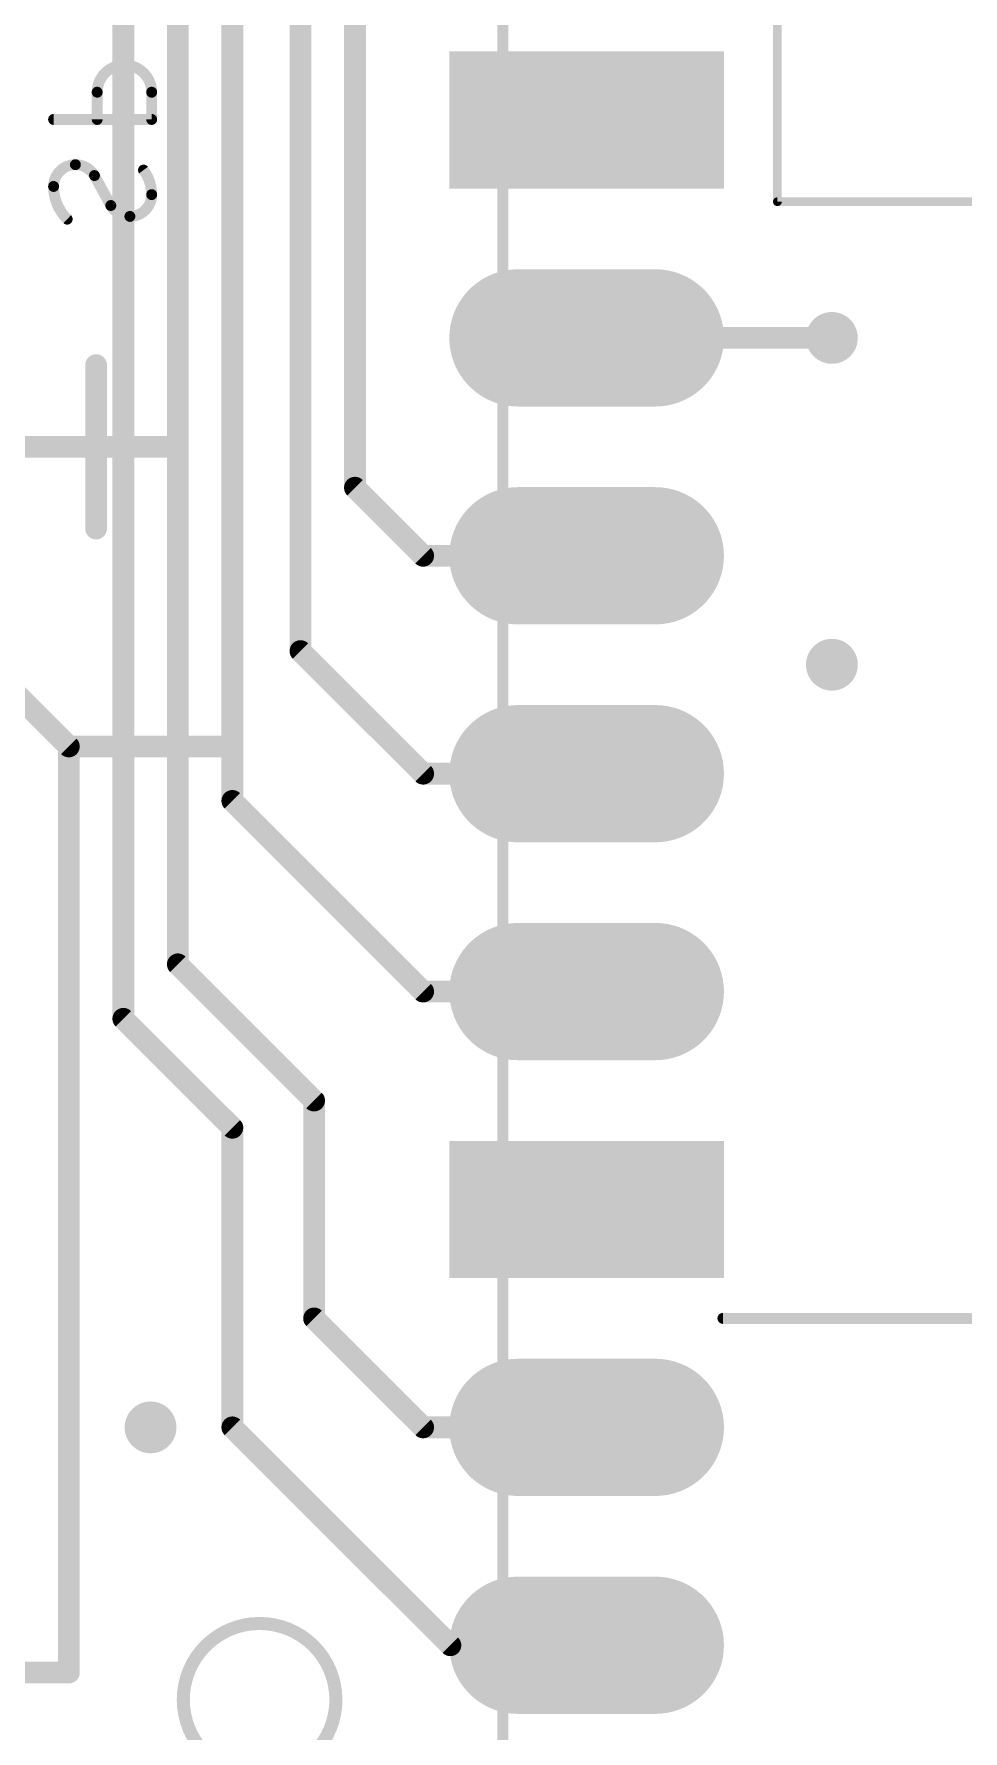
# Model space of a CAD drawing. Extents: x -1.81 to 1.71, y -2.71 to 1.61.
# Drawn here: x -0.629 to -0.202, y -0.864 to -0.086 of the extents above; entities that cross this region are included whole.
import ezdxf

# ---------------------------------------------------------------- set-up
doc = ezdxf.new("R2010")
doc.units = 0
for name, color, linetype in [('16', 175, 'CONTINUOUS'), ('18', 82, 'CONTINUOUS'), ('20', 30, 'CONTINUOUS'), ('22', 253, 'CONTINUOUS'), ('26', 253, 'CONTINUOUS')]:
    doc.layers.add(name, color=color, linetype=linetype)

# ---------------------------------------------------------------- blocks, each defined once
blk = doc.blocks.new('RECT')
blk.add_solid([(-0.5, -0.5), (0.5, -0.5), (-0.5, 0.5), (0.5, 0.5)])
blk = doc.blocks.new('RECT256000X512000R100')
at = {"const_width": 0.031496}
blk.add_lwpolyline([(0.015748, -0.031496), (0.015748, 0.031496, 0.414214), (0, 0.047244), (0, 0.047244, 0.414214), (-0.015748, 0.031496), (-0.015748, -0.031496, 0.414214), (0, -0.047244), (0, -0.047244, 0.414214)], format="xyb", close=True, dxfattribs=at)
blk.add_solid([(-0.001, -0.032496), (0.001, -0.032496), (-0.001, 0.032496), (0.001, 0.032496)])
blk = doc.blocks.new('ROUNDV')
at = {"const_width": 0.5}
blk.add_lwpolyline([(0, -0.25, 1), (0, 0.25, 1), (0, -0.25)], format="xyb", dxfattribs=at)

msp = doc.modelspace()

# ---------------------------------------------------------------- linework, layer by layer
at = {"layer": '16', "const_width": 0.01}
for points in [[(-0.48125, -0.00625), (-0.48125, -0.29375)], [(-0.50625, -0.01875), (-0.50625, -0.36875)], [(-0.5375, -0.025), (-0.5375, -0.4375)], [(-0.5625, -0.0375), (-0.5625, -0.5125)], [(-0.5875, -0.05), (-0.5875, -0.5375)], [(-0.375, -0.225), (-0.2625, -0.225)], [(-0.48125, -0.29375), (-0.45, -0.325)], [(-0.45, -0.325), (-0.375, -0.325)], [(-0.50625, -0.36875), (-0.45, -0.425)], [(-0.45, -0.425), (-0.375, -0.425)], [(-0.5375, -0.4375), (-0.45, -0.525)], [(-0.5625, -0.5125), (-0.5, -0.575)], [(-0.45, -0.525), (-0.375, -0.525)], [(-0.5375, -0.5875), (-0.5875, -0.5375)], [(-0.5, -0.675), (-0.5, -0.575)], [(-0.5375, -0.725), (-0.5375, -0.5875)], [(-0.5, -0.675), (-0.45, -0.725)], [(-0.4375, -0.825), (-0.5375, -0.725)], [(-0.45, -0.725), (-0.375, -0.725)], [(-0.375, -0.825), (-0.4375, -0.825)]]:
    msp.add_lwpolyline(points, dxfattribs=at)
at = {"layer": '16', "const_width": 0.005}
for points in [[(-0.375, -0.2225, 1), (-0.375, -0.2275)], [(-0.2625, -0.2275, 1), (-0.2625, -0.2225)], [(-0.479482, -0.291982, 1), (-0.483018, -0.295518)], [(-0.48375, -0.29375, 1), (-0.47875, -0.29375)], [(-0.45, -0.3225, 1), (-0.45, -0.3275)], [(-0.451768, -0.326768, 1), (-0.448232, -0.323232)], [(-0.375, -0.3275, 1), (-0.375, -0.3225)], [(-0.504482, -0.366982, 1), (-0.508018, -0.370518)], [(-0.50875, -0.36875, 1), (-0.50375, -0.36875)], [(-0.45, -0.4225, 1), (-0.45, -0.4275)], [(-0.375, -0.4275, 1), (-0.375, -0.4225)], [(-0.451768, -0.426768, 1), (-0.448232, -0.423232)], [(-0.535732, -0.435732, 1), (-0.539268, -0.439268)], [(-0.54, -0.4375, 1), (-0.535, -0.4375)], [(-0.560732, -0.510732, 1), (-0.564268, -0.514268)], [(-0.565, -0.5125, 1), (-0.56, -0.5125)], [(-0.45, -0.5225, 1), (-0.45, -0.5275)], [(-0.451768, -0.526768, 1), (-0.448232, -0.523232)], [(-0.375, -0.5275, 1), (-0.375, -0.5225)], [(-0.585732, -0.535732, 1), (-0.589268, -0.539268)], [(-0.59, -0.5375, 1), (-0.585, -0.5375)], [(-0.4975, -0.575, 1), (-0.5025, -0.575)], [(-0.501768, -0.576768, 1), (-0.498232, -0.573232)], [(-0.535, -0.5875, 1), (-0.54, -0.5875)], [(-0.539268, -0.589268, 1), (-0.535732, -0.585732)], [(-0.498232, -0.673232, 1), (-0.501768, -0.676768)], [(-0.5025, -0.675, 1), (-0.4975, -0.675)], [(-0.535732, -0.723232, 1), (-0.539268, -0.726768)], [(-0.54, -0.725, 1), (-0.535, -0.725)], [(-0.45, -0.7225, 1), (-0.45, -0.7275)], [(-0.451768, -0.726768, 1), (-0.448232, -0.723232)], [(-0.375, -0.7275, 1), (-0.375, -0.7225)], [(-0.4375, -0.8225, 1), (-0.4375, -0.8275)], [(-0.439268, -0.826768, 1), (-0.435732, -0.823232)], [(-0.375, -0.8275, 1), (-0.375, -0.8225)]]:
    msp.add_lwpolyline(points, format="xyb", dxfattribs=at)
at = {"layer": '20', "const_width": 0.004}
for points in [[(-0.2875, -0.025), (-0.2875, -0.1625)], [(-0.2875, -0.1625), (0.0625, -0.1625)]]:
    msp.add_lwpolyline(points, dxfattribs=at)
at = {"layer": '20'}
for points, const_width in [([(-0.2875, -0.1615, 1), (-0.2875, -0.1635)], 0.002), ([(-0.2885, -0.1625, 1), (-0.2865, -0.1625)], 0.002), ([(-0.525, -0.885, 1), (-0.525, -0.815, 1), (-0.525, -0.885)], 0.006)]:
    msp.add_lwpolyline(points, format="xyb", dxfattribs=dict(at, const_width=const_width))
at = {"layer": '22'}
for points, const_width in [([(-0.413386, 1.128937), (-0.413386, -0.878937)], 0.005), ([(-0.5375, 0.1875), (-0.5375, -0.4125)], 0.01), ([(-0.6, -0.3125), (-0.6, -0.2375)], 0.01), ([(-0.6125, -0.4125), (-0.7625, -0.2625)], 0.01), ([(-0.6375, -0.275), (-0.5625, -0.275)], 0.01), ([(-0.6125, -0.8375), (-0.6125, -0.4125)], 0.01), ([(-0.5375, -0.4125), (-0.6125, -0.4125)], 0.01), ([(-0.3125, -0.675), (-0.1375, -0.675)], 0.005), ([(-0.6125, -0.8375), (-0.875, -0.8375)], 0.01)]:
    msp.add_lwpolyline(points, dxfattribs=dict(at, const_width=const_width))
for points, const_width in [([(-0.5975, -0.2375, 1), (-0.6025, -0.2375)], 0.005), ([(-0.5625, -0.2775, 1), (-0.5625, -0.2725)], 0.005), ([(-0.6025, -0.3125, 1), (-0.5975, -0.3125)], 0.005), ([(-0.61, -0.4125, 1), (-0.615, -0.4125)], 0.005), ([(-0.6125, -0.41, 1), (-0.6125, -0.415)], 0.005), ([(-0.614268, -0.414268, 1), (-0.610732, -0.410732)], 0.005), ([(-0.54, -0.4125, 1), (-0.535, -0.4125)], 0.005), ([(-0.5375, -0.415, 1), (-0.5375, -0.41)], 0.005), ([(-0.3125, -0.67375, 1), (-0.3125, -0.67625)], 0.0025), ([(-0.6125, -0.84, 1), (-0.6125, -0.835)], 0.005), ([(-0.615, -0.8375, 1), (-0.61, -0.8375)], 0.005)]:
    msp.add_lwpolyline(points, format="xyb", dxfattribs=dict(at, const_width=const_width))
at = {"layer": '26'}
for points, const_width in [([(-0.5745, -0.11225, 1), (-0.5995, -0.11225)], 0.005), ([(-0.59825, -0.11225, 1), (-0.60075, -0.11225)], 0.0025), ([(-0.60075, -0.11225, 1), (-0.59825, -0.11225)], 0.0025), ([(-0.57325, -0.11225, 1), (-0.57575, -0.11225)], 0.0025), ([(-0.57575, -0.11225, 1), (-0.57325, -0.11225)], 0.0025), ([(-0.6195, -0.1235, 1), (-0.6195, -0.126)], 0.0025), ([(-0.60075, -0.12475, 1), (-0.59825, -0.12475)], 0.0025), ([(-0.57575, -0.12475, 1), (-0.57325, -0.12475)], 0.0025), ([(-0.5745, -0.126, 1), (-0.5745, -0.1235)], 0.0025), ([(-0.6095, -0.1455, 0.414214), (-0.6195, -0.1555)], 0.005), ([(-0.60075, -0.1505, 0.265564), (-0.6095, -0.1455)], 0.005), ([(-0.6095, -0.14425, 1), (-0.6095, -0.14675)], 0.0025), ([(-0.6095, -0.14675, 1), (-0.6095, -0.14425)], 0.0025), ([(-0.5745, -0.15925, 0.162278), (-0.57825, -0.148)], 0.005), ([(-0.57725, -0.14725, 1), (-0.57925, -0.14875)], 0.0025), ([(-0.6195, -0.1555, 0.2), (-0.61325, -0.1705)], 0.005), ([(-0.61825, -0.1555, 1), (-0.62075, -0.1555)], 0.0025), ([(-0.62075, -0.1555, 1), (-0.61825, -0.1555)], 0.0025), ([(-0.599653, -0.149901, 1), (-0.601847, -0.151098)], 0.0025), ([(-0.601827, -0.151134, 1), (-0.599673, -0.149865)], 0.0025), ([(-0.592173, -0.163615, 1), (-0.594327, -0.164884)], 0.0025), ([(-0.59325, -0.16425, 0.265564), (-0.5845, -0.16925)], 0.005), ([(-0.594347, -0.164848, 1), (-0.592153, -0.163651)], 0.0025), ([(-0.5845, -0.16925, 0.414214), (-0.5745, -0.15925)], 0.005), ([(-0.57325, -0.15925, 1), (-0.57575, -0.15925)], 0.0025), ([(-0.57575, -0.15925, 1), (-0.57325, -0.15925)], 0.0025), ([(-0.61413, -0.171387, 1), (-0.61237, -0.169612)], 0.0025), ([(-0.5845, -0.168, 1), (-0.5845, -0.1705)], 0.0025), ([(-0.5845, -0.1705, 1), (-0.5845, -0.168)], 0.0025)]:
    msp.add_lwpolyline(points, format="xyb", dxfattribs=dict(at, const_width=const_width))
at = {"layer": '26', "const_width": 0.005}
for points in [[(-0.5995, -0.11225), (-0.5995, -0.12475)], [(-0.5745, -0.12475), (-0.5745, -0.11225)], [(-0.6195, -0.12475), (-0.5745, -0.12475)], [(-0.60075, -0.1505), (-0.59325, -0.16425)]]:
    msp.add_lwpolyline(points, dxfattribs=at)

# ---------------------------------------------------------------- block references
at = {"layer": '16', "xscale": 0.062992, "yscale": 0.125984, "rotation": 90}
for p in [(-0.375, -0.125), (-0.375, -0.625)]:
    msp.add_blockref('RECT', p, dxfattribs=at)
at = {"layer": '16', "rotation": 90}
for p in [(-0.375, -0.225), (-0.375, -0.325), (-0.375, -0.425), (-0.375, -0.525), (-0.375, -0.725), (-0.375, -0.825)]:
    msp.add_blockref('RECT256000X512000R100', p, dxfattribs=at)
at = {"layer": '18', "xscale": 0.02378, "yscale": 0.02378}
for p in [(-0.2625, -0.225), (-0.2625, -0.375), (-0.575, -0.725)]:
    msp.add_blockref('ROUNDV', p, dxfattribs=at)

doc.saveas('drawing.dxf')
